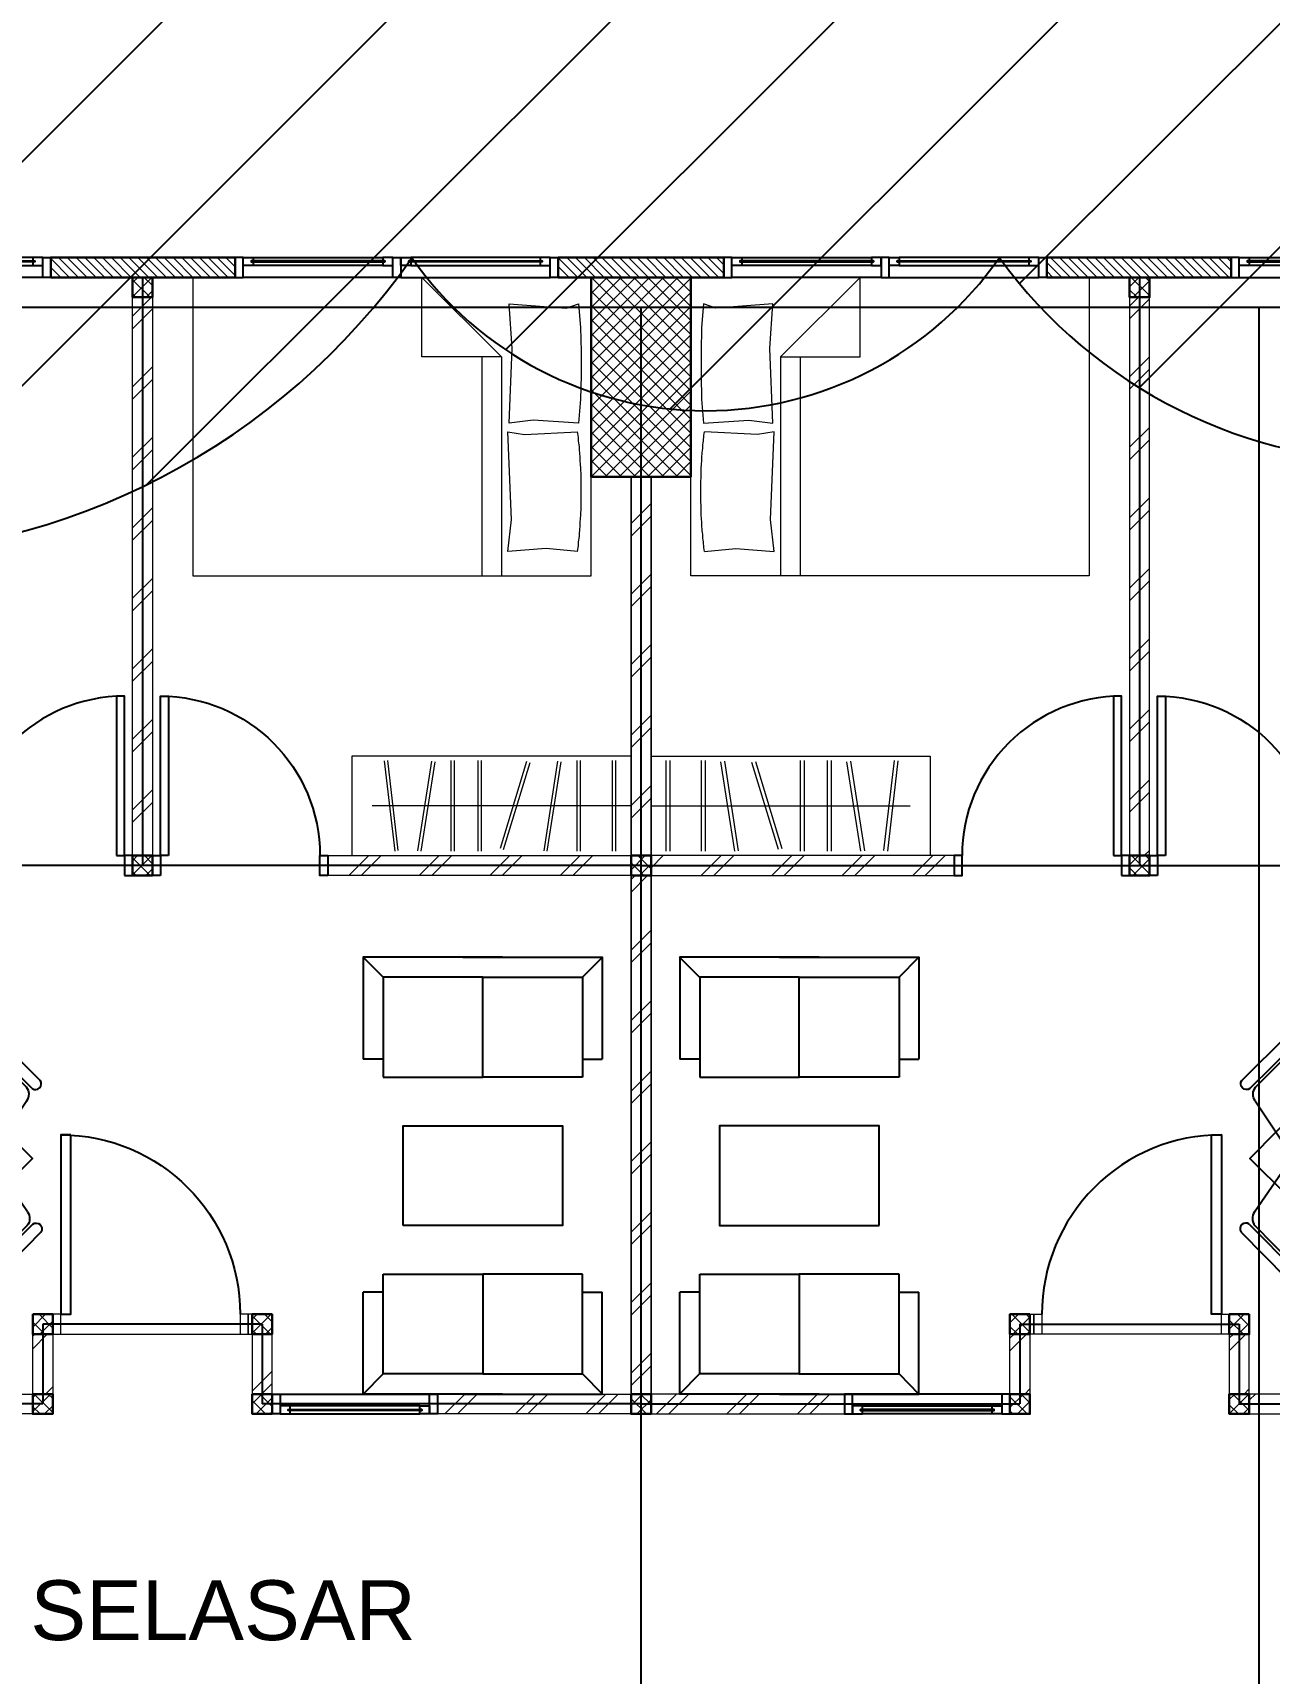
# Model space of a CAD drawing. Header units: millimetres. Extents: x -324 to 75, y -297 to 74.
# Drawn here: x -104.88 to -98.68, y 6.6 to 14.82 of the extents above; entities that cross this region are included whole.
import ezdxf

# ---------------------------------------------------------------- set-up
doc = ezdxf.new("R2010")
doc.units = ezdxf.units.MM
doc.layers.get('defpoints').update_dxf_attribs({"color": 1})
for name, color, linetype, lineweight in [('ars', 11, 'Continuous', 0), ('KOL', 1, 'Continuous', 30), ('KOLOM', 4, 'Continuous', 9), ('lan', 7, 'Continuous', 15), ('NOT', 7, 'Continuous', 20), ('tem', 5, 'Continuous', 20)]:
    doc.layers.add(name, color=color, linetype=linetype, lineweight=lineweight)
doc.layers.add('as', color=1, linetype='Continuous', plot=False)
doc.layers.add('FURNITURE', color=68, linetype='Continuous')
doc.layers.add('Kusen', color=30, linetype='Continuous')
doc.styles.add('ATTR', font='romans.shx', dxfattribs={"width": 0.8, "height": 0.56})
doc.styles.get("Standard").update_dxf_attribs({"font": 'arial.ttf'})
pattern_1 = [(45, (0.09994, 0.1431), (-0.1767767, 0.1767767), []), (45, (0.16244, 0.1431), (-0.1767767, 0.1767767), [])]
pattern_2 = [(45, (6.79994, -6.2569), (-0.1767767, 0.1767767), []), (45, (6.86244, -6.2569), (-0.1767767, 0.1767767), [])]
pattern_3 = [(45, (5.69994, -6.2569), (-0.1767767, 0.1767767), []), (45, (5.76244, -6.2569), (-0.1767767, 0.1767767), [])]

# ---------------------------------------------------------------- blocks, each defined once
blk = doc.blocks.new('T. J1')
at = {"layer": 'Kusen'}
for p, q in [((-0.7188, 0.1), (-0.0688, 0.1)), ((0.7212, 0.1), (0.0712, 0.1)), ((-0.0188, 0), (-0.7688, 0)), ((-0.0688, 0.06), (-0.7188, 0.06)), ((0.0212, 0), (0.7712, 0)), ((0.0712, 0.06), (0.7212, 0.06))]:
    blk.add_line(p, q, dxfattribs=at)
for points in [[(-0.8088, 0), (-0.7688, 0), (-0.7688, 0.1), (-0.8088, 0.1)], [(-0.0188, 0), (0.0212, 0), (0.0212, 0.1), (-0.0188, 0.1)], [(0.8112, 0), (0.7712, 0), (0.7712, 0.1), (0.8112, 0.1)]]:
    blk.add_lwpolyline(points, close=True, dxfattribs=at)
for points in [[(-0.7188, 0.0775), (-0.7188, 0.06), (-0.7688, 0.06), (-0.7688, 0.1), (-0.7188, 0.1), (-0.7188, 0.0825), (-0.7288, 0.0825), (-0.7288, 0.0775), (-0.7188, 0.0775)], [(-0.0688, 0.0775), (-0.0688, 0.06), (-0.0188, 0.06), (-0.0188, 0.1), (-0.0688, 0.1), (-0.0688, 0.0825), (-0.0588, 0.0825), (-0.0588, 0.0775), (-0.0688, 0.0775)], [(0.0712, 0.0775), (0.0712, 0.06), (0.0212, 0.06), (0.0212, 0.1), (0.0712, 0.1), (0.0712, 0.0825), (0.0612, 0.0825), (0.0612, 0.0775), (0.0712, 0.0775)], [(0.7212, 0.0775), (0.7212, 0.06), (0.7712, 0.06), (0.7712, 0.1), (0.7212, 0.1), (0.7212, 0.0825), (0.7312, 0.0825), (0.7312, 0.0775), (0.7212, 0.0775)]]:
    blk.add_lwpolyline(points, dxfattribs=at)
at = {"layer": 'Kusen', "color": 141}
for points in [[(-0.7288, 0.0775), (-0.0588, 0.0775), (-0.0588, 0.0825), (-0.7288, 0.0825)], [(0.7312, 0.0775), (0.0612, 0.0775), (0.0612, 0.0825), (0.7312, 0.0825)]]:
    blk.add_lwpolyline(points, close=True, dxfattribs=at)
blk = doc.blocks.new('T. J2')
at = {"layer": 'Kusen'}
for p, q in [((-0.3692, 0.1), (0.2808, 0.1)), ((-0.4192, 0), (0.3308, 0)), ((0.2808, 0.06), (-0.3692, 0.06))]:
    blk.add_line(p, q, dxfattribs=at)
for points in [[(-0.4592, 0), (-0.4192, 0), (-0.4192, 0.1), (-0.4592, 0.1)], [(0.3308, 0), (0.3708, 0), (0.3708, 0.1), (0.3308, 0.1)]]:
    blk.add_lwpolyline(points, close=True, dxfattribs=at)
for points in [[(-0.3692, 0.0775), (-0.3692, 0.06), (-0.4192, 0.06), (-0.4192, 0.1), (-0.3692, 0.1), (-0.3692, 0.0825), (-0.3792, 0.0825), (-0.3792, 0.0775), (-0.3692, 0.0775)], [(0.2808, 0.0775), (0.2808, 0.06), (0.3308, 0.06), (0.3308, 0.1), (0.2808, 0.1), (0.2808, 0.0825), (0.2908, 0.0825), (0.2908, 0.0775), (0.2808, 0.0775)]]:
    blk.add_lwpolyline(points, dxfattribs=at)
at = {"layer": 'Kusen', "color": 141}
blk.add_lwpolyline([(-0.3792, 0.0775), (0.2908, 0.0775), (0.2908, 0.0825), (-0.3792, 0.0825)], close=True, dxfattribs=at)
blk = doc.blocks.new('P.80')
at = {"layer": 'Kusen'}
for points in [[(-69.8094, -74.8368), (-69.7694, -74.8368), (-69.7694, -74.0368), (-69.8094, -74.0368)], [(-70.6094, -74.9368), (-70.5694, -74.9368), (-70.5694, -74.8368), (-70.6094, -74.8368)], [(-69.7694, -74.9368), (-69.7294, -74.9368), (-69.7294, -74.8368), (-69.7694, -74.8368)]]:
    blk.add_lwpolyline(points, close=True, dxfattribs=at)
blk.add_arc((-69.7694, -74.8368), 0.8, 90, 180, dxfattribs=at)
blk = doc.blocks.new('K 10.10')
at = {"layer": 'ars'}
h = blk.add_hatch(dxfattribs=at)
h.set_pattern_fill('_USER', color=256, scale=0.05, angle=45, double=1, pattern_type=0)
h.set_pattern_definition([(45, (0, 0), (-0.035355339, 0.035355339), []), (135, (0, 0), (-0.035355339, -0.035355339), [])])
h.paths.add_polyline_path([(1560.5383, 1380.4069), (1560.6383, 1380.4069), (1560.6383, 1380.5069), (1560.5383, 1380.5069)])
at = {"layer": 'KOL'}
blk.add_lwpolyline([(1560.5383, 1380.4069), (1560.6383, 1380.4069), (1560.6383, 1380.5069), (1560.5383, 1380.5069)], close=True, dxfattribs=at)
blk = doc.blocks.new('P-90')
at = {"layer": 'Kusen'}
blk.add_lwpolyline([(374.6908, -21.5979), (374.7408, -21.5979), (374.7408, -22.4979), (374.6908, -22.4979)], close=True, dxfattribs=at)
at = {"layer": 'Kusen', "lineweight": 9}
for points in [[(373.8008, -22.4979), (373.8408, -22.4979), (373.8408, -22.5979), (373.8008, -22.5979)], [(374.7408, -22.4979), (374.7808, -22.4979), (374.7808, -22.5979), (374.7408, -22.5979)]]:
    blk.add_lwpolyline(points, close=True, dxfattribs=at)
at = {"layer": 'Kusen'}
blk.add_arc((374.7408, -22.4979), 0.9, 90, 180, dxfattribs=at)
blk = doc.blocks.new('BED1')
at = {"color": 0, "linetype": 'Continuous'}
for points in [[(1.9976, 0), (1.9976, 1.4976), (0, 1.4976), (0, 0), (1.9976, 0)], [(1.5484, 1.0993), (1.1489, 1.0993), (1.1489, 1.4976), (1.5484, 1.0993)], [(1.9346, 1.3656), (1.9443, 1.2458), (1.9467, 1.1259), (1.9467, 1.0061), (1.9443, 0.8862), (1.9346, 0.7663), (1.707, 0.7809), (1.586, 0.7663), (1.6017, 1.1404), (1.586, 1.3656), (1.8717, 1.3426), (1.9346, 1.3656)], [(1.4492, 1.0993), (1.4492, 0)], [(1.5484, 1.0993), (1.5484, 0)], [(1.9298, 0.1235), (1.7724, 0.138), (1.5799, 0.1235), (1.5981, 0.2833), (1.5799, 0.7228), (1.6634, 0.7094), (1.9298, 0.7228)], [(1.9298, 0.1235), (1.931, 0.1332), (1.9322, 0.1429), (1.9334, 0.1513), (1.9346, 0.161), (1.9346, 0.1707), (1.9358, 0.1804), (1.937, 0.1889), (1.9383, 0.1985), (1.9383, 0.2082), (1.9395, 0.2179), (1.9407, 0.2264), (1.9407, 0.2361), (1.9419, 0.2458), (1.9419, 0.2542), (1.9431, 0.2639), (1.9431, 0.2736), (1.9443, 0.2833), (1.9443, 0.2918), (1.9455, 0.3015), (1.9455, 0.3111), (1.9455, 0.3208), (1.9467, 0.3293), (1.9467, 0.339), (1.9467, 0.3487), (1.9467, 0.3584), (1.9479, 0.3668), (1.9479, 0.3765), (1.9479, 0.3862), (1.9479, 0.3959), (1.9479, 0.4044), (1.9479, 0.414), (1.9479, 0.4237), (1.9479, 0.4334), (1.9479, 0.4419), (1.9479, 0.4516), (1.9479, 0.4613), (1.9479, 0.4709), (1.9479, 0.4794), (1.9467, 0.4891), (1.9467, 0.4988), (1.9467, 0.5085), (1.9467, 0.5169), (1.9455, 0.5266), (1.9455, 0.5363), (1.9455, 0.546), (1.9443, 0.5545), (1.9443, 0.5642), (1.9431, 0.5738), (1.9431, 0.5835), (1.9419, 0.592), (1.9419, 0.6017), (1.9407, 0.6114), (1.9407, 0.6199), (1.9395, 0.6295), (1.9383, 0.6392), (1.9383, 0.6489), (1.937, 0.6574), (1.9358, 0.6671), (1.9346, 0.6768), (1.9346, 0.6864), (1.9334, 0.6949), (1.9322, 0.7046), (1.931, 0.7143), (1.9298, 0.7228)]]:
    blk.add_lwpolyline(points, dxfattribs=at)
blk = doc.blocks.new('LEMARI1')
for points in [[(0.6998, 0.4988), (-0.6998, 0.4988)], [(-0.6998, 0), (0.6998, 0), (0.6998, 0.4988), (-0.6998, 0.4988), (-0.6998, 0)], [(-0.5387, 0.4758), (-0.4855, 0.023)], [(-0.4685, 0.0254), (-0.5206, 0.477)], [(-0.3002, 0.4746), (-0.3705, 0.0242)], [(-0.3523, 0.0218), (-0.2821, 0.4709)], [(-0.2034, 0.477), (-0.2034, 0.0218)], [(-0.1852, 0.0218), (-0.1852, 0.477)], [(-0.0678, 0.477), (-0.0678, 0.0218)], [(-0.0496, 0.0218), (-0.0496, 0.477)], [(0.1755, 0.4722), (0.0436, 0.0363)], [(0.0605, 0.0315), (0.1937, 0.4673)], [(0.3317, 0.4746), (0.2627, 0.0242)], [(0.2797, 0.0218), (0.3499, 0.4709)], [(0.4286, 0.477), (0.4286, 0.0218)], [(0.4467, 0.0218), (0.4467, 0.477)], [(0.6053, 0.477), (0.6053, 0.0218)], [(0.6235, 0.0218), (0.6235, 0.477)], [(0.6998, 0.2494), (-0.5993, 0.2494)]]:
    blk.add_lwpolyline(points)
blk = doc.blocks.new('Manager Chair')
for p, q in [((6.793595, 0), (-6.793595, 0)), ((6.793595, -2.40006), (-6.793595, -2.40006)), ((5.764665, -3), (-5.250155, -3)), ((-7.308135, -5), (-9.242845, -14.93924)), ((7.82266, -5), (9.757352, -14.93924)), ((-7.822645, -18), (8.337156, -18))]:
    blk.add_line(p, q)
for centre, radius, start, end in [((-6.608415, -1.20003), 1.214231, 98.77222, 261.2278), ((-4.915795, -5.40289), 2.426032, 97.92188, 170.4409), ((5.430285, -5.40292), 2.42607, 9.559852, 82.07782), ((6.608435, -1.20003), 1.214228, 278.7714, 81.22861), ((-6.352795, -15.45813), 2.936262, 169.8216, 239.9611), ((6.867295, -15.45813), 2.936262, 300.0388, 10.17842)]:
    blk.add_arc(centre, radius, start, end)
at = {"style": 'ATTR', "width": 0.8, "flags": 9}
blk.add_attdef('ESTCODE', (0, 0), '', height=0.003816, dxfattribs=at)
blk = doc.blocks.new('mj makan')
blk.add_lwpolyline([(-0.0055, 1.1314), (0.5629, 0.5684), (0, 0), (-0.5684, 0.5629)], close=True)
for p, xscale, yscale, zscale, rotation in [((-0.4923, 1.0685), -0.02383953608250516, 0.02383953608250516, 0.02383953608250516, 44.72219960516194), ((0.4614, 1.0156), -0.02383953608250517, 0.02383953608250517, 0.02383953608250517, 314.7221996051619)]:
    blk.add_blockref('Manager Chair', p, dxfattribs=dict(xscale=xscale, yscale=yscale, zscale=zscale, rotation=rotation))
at = {"extrusion": (0, 0, -1)}
for p, xscale, yscale, zscale, rotation in [((-0.457, 0.1222), -0.02383953608250516, 0.02383953608250516, -0.02383953608250516, 135.277800394838), ((0.4971, 0.0786), -0.0238395360825052, 0.0238395360825052, -0.0238395360825052, 225.2778003948382)]:
    blk.add_blockref('Manager Chair', p, dxfattribs=dict(at, xscale=xscale, yscale=yscale, zscale=zscale, rotation=rotation))
blk = doc.blocks.new('tamu02')
at = {"linetype": 'Continuous'}
for points in [[(-0.5005, 1.2448), (-0.5998, 1.3453)], [(0.1005, 1.3453), (-0.5985, 1.3453), (-0.5985, 0.8339)], [(-0.0993, 1.3453), (0.5998, 1.3453), (0.5998, 0.8339)], [(0.5005, 1.2448), (0.5998, 1.3453)], [(-0.4993, 0.7444), (0, 0.7444), (0, 1.2448), (-0.4993, 1.2448), (-0.4993, 0.7444)], [(0.5005, 0.7444), (0, 0.7444), (0, 1.2448), (0.5005, 1.2448), (0.5005, 0.7444)], [(-0.4993, 0.8339), (-0.5985, 0.8339)], [(0.5005, 0.8339), (0.5998, 0.8339)], [(-0.4993, -0.2444), (0, -0.2444), (0, -0.7448), (-0.4993, -0.7448), (-0.4993, -0.2444)], [(0.5005, -0.2444), (0, -0.2444), (0, -0.7448), (0.5005, -0.7448), (0.5005, -0.2444)], [(0.1005, -0.8453), (-0.5985, -0.8453), (-0.5985, -0.3339)], [(-0.4993, -0.3339), (-0.5985, -0.3339)], [(-0.0993, -0.8453), (0.5998, -0.8453), (0.5998, -0.3339)], [(0.5005, -0.3339), (0.5998, -0.3339)], [(-0.5005, -0.7448), (-0.5998, -0.8453)], [(0.5005, -0.7448), (0.5998, -0.8453)]]:
    blk.add_lwpolyline(points, dxfattribs=at)
blk.add_lwpolyline([(0.4, 0.5), (0.4, 0), (-0.4, 0), (-0.4, 0.5), (0.4, 0.5)])
blk = doc.blocks.new('typikal-1a')
at = {"layer": 'as'}
for p, q in [((0, 5.5), (1.9, 5.5)), ((1.9, 5.1), (1.9, 5.5)), ((3, 5.1), (3, 5.5)), ((3, 5.5), (6.2, 5.5)), ((1.9, 5.1), (3, 5.1)), ((0, 2.8), (6.2, 2.8)), ((2.5, -0.15), (2.5, 2.8))]:
    blk.add_line(p, q, dxfattribs=at)
at = {"layer": 'KOL'}
blk.add_lwpolyline([(2.035, -0.15), (2.96, -0.15), (2.96, -0.25), (2.035, -0.25)], close=True, dxfattribs=at)
at = {"layer": 'lan'}
blk.add_line((2.91, 5.15), (2.01, 5.15), dxfattribs=at)
at = {"layer": 'tem'}
for points in [[(1.02, 5.45), (0.05, 5.45), (0.05, 5.55), (1.02, 5.55)], [(3.05, 5.55), (4.35, 5.55), (4.35, 5.45), (3.05, 5.45)], [(0.05, 2.85), (-0.05, 2.85), (-0.05, 5.45), (0.05, 5.45)], [(1.95, 5.45), (1.85, 5.45), (1.85, 5.15), (1.95, 5.15)], [(2.95, 5.45), (3.05, 5.45), (3.05, 5.15), (2.95, 5.15)], [(1.97, 5.15), (1.95, 5.15), (1.95, 5.05), (1.97, 5.05)], [(1.57, 2.75), (0.05, 2.75), (0.05, 2.85), (1.57, 2.85)], [(0.05, 2.75), (-0.05, 2.75), (-0.05, 0.85), (0.05, 0.85)], [(2.45, 2.75), (2.55, 2.75), (2.55, -0.05), (2.45, -0.05)]]:
    blk.add_lwpolyline(points, close=True, dxfattribs=at)
at = {"layer": 'ars', "rotation": 180}
for name, p in [('LEMARI1', (0.7498, 2.75)), ('BED1', (2.2476, 1.3476))]:
    blk.add_blockref(name, p, dxfattribs=at)
at = {"layer": 'FURNITURE'}
blk.add_blockref('tamu02', (0.7934, 4.1047), dxfattribs=at)
at = {"layer": 'FURNITURE', "xscale": -1, "rotation": 180}
blk.add_blockref('mj makan', (3.6205, 4.8319), dxfattribs=at)
at = {"layer": 'KOLOM', "extrusion": (0, 0, -1), "zscale": -1}
for p in [(-1560.5883, -1374.9569), (-1562.4883, -1374.9569), (-1563.5883, -1374.9569), (-1562.4883, -1375.3569), (-1563.5883, -1375.3569), (-1560.5883, -1377.6569), (-1563.0883, -1377.6569), (-1563.0883, -1380.5569)]:
    blk.add_blockref('K 10.10', p, dxfattribs=at)
at = {"layer": 'Kusen', "xscale": -1}
blk.add_blockref('T. J2', (1.3908, 5.45), dxfattribs=at)
at = {"layer": 'Kusen', "xscale": -1, "rotation": 180}
for name, p in [('P-90', (-371.8308, -17.4479)), ('P.80', (72.1794, -72.0868)), ('T. J1', (1.2238, -0.15)), ('T. J2', (3.4192, -0.15))]:
    blk.add_blockref(name, p, dxfattribs=at)
at = {"layer": 'Kusen', "rotation": 180}
blk.add_blockref('P.80', (-67.1794, -72.0868), dxfattribs=at)
blk = doc.blocks.new('k2')
at = {"layer": 'ars'}
h = blk.add_hatch(dxfattribs=at)
h.set_pattern_fill('_USER', color=256, scale=0.05, angle=45, double=1, pattern_type=0)
h.set_pattern_definition([(45, (0, -5), (-0.03535534, 0.03535534), []), (135, (0, -5), (-0.03535534, -0.03535534), [])])
h.paths.add_polyline_path([(-0.25, -0.5), (0.25, -0.5), (0.25, 0.5), (-0.25, 0.5)])
at = {"layer": 'KOL'}
blk.add_lwpolyline([(-0.25, -0.5), (0.25, -0.5), (0.25, 0.5), (-0.25, 0.5)], close=True, dxfattribs=at)
blk = doc.blocks.new('A-2')
at = {"layer": 'ars'}
h = blk.add_hatch(dxfattribs=at)
h.set_pattern_fill('ANSI31', color=256, scale=0.25, angle=180, style=0)
h.set_pattern_definition([(135, (-516.31158, -325.731844), (0.0220970869, 0.0220970869), [])])
h.paths.add_polyline_path([(-20.2678, 14.3677), (-21.1928, 14.3677), (-21.1928, 14.4677), (-20.2678, 14.4677)])
h = blk.add_hatch(dxfattribs=at)
h.set_pattern_fill('ANSI31', color=256, scale=0.25, angle=180, style=0)
h.set_pattern_definition([(135, (-507.79658, -325.731844), (0.0220970869, 0.0220970869), [])])
h.paths.add_polyline_path([(-18.6478, 14.3677), (-17.8178, 14.3677), (-17.8178, 14.4677), (-18.6478, 14.4677)])
h = blk.add_hatch(dxfattribs=at)
h.set_pattern_fill('ANSI31', color=256, scale=0.25, angle=180, style=0)
h.set_pattern_definition([(135, (-503.91158, -325.731844), (0.0220970869, 0.0220970869), [])])
h.paths.add_polyline_path([(-16.1978, 14.3677), (-15.2728, 14.3677), (-15.2728, 14.4677), (-16.1978, 14.4677)])
h = blk.add_hatch(dxfattribs=at)
h.set_pattern_fill('TEMBOK', color=256, scale=0.25)
h.set_pattern_definition(pattern_1)
h.paths.add_polyline_path([(-20.7828, 11.4677), (-20.6828, 11.4677), (-20.6828, 14.2677), (-20.7828, 14.2677)])
h = blk.add_hatch(dxfattribs=at)
h.set_pattern_fill('TEMBOK', color=256, scale=0.25)
h.set_pattern_definition(pattern_1)
h.paths.add_polyline_path([(-15.6828, 11.4677), (-15.7828, 11.4677), (-15.7828, 14.2677), (-15.6828, 14.2677)])
h = blk.add_hatch(dxfattribs=at)
h.set_pattern_fill('TEMBOK', color=256, scale=0.25)
h.set_pattern_definition([(45, (3.79994, -0.7569), (-0.1767767, 0.1767767), []), (45, (3.86244, -0.7569), (-0.1767767, 0.1767767), [])])
h.paths.add_polyline_path([(-18.2828, 11.4677), (-18.1828, 11.4677), (-18.1828, 13.3677), (-18.2828, 13.3677)])
h = blk.add_hatch(dxfattribs=at)
h.set_pattern_fill('TEMBOK', color=256, scale=0.25)
h.set_pattern_definition(pattern_1)
h.paths.add_polyline_path([(-18.2828, 11.3677), (-19.7876, 11.3677), (-19.8028, 11.4677), (-18.2828, 11.4677)])
h = blk.add_hatch(dxfattribs=at)
h.set_pattern_fill('TEMBOK', color=256, scale=0.25)
h.set_pattern_definition(pattern_1)
h.paths.add_polyline_path([(-18.1828, 11.3677), (-16.6781, 11.3677), (-16.6628, 11.4677), (-18.1828, 11.4677)])
h = blk.add_hatch(dxfattribs=at)
h.set_pattern_fill('TEMBOK', color=256, scale=0.25)
h.set_pattern_definition([(45, (3.79994, -3.9569), (-0.1767767, 0.1767767), []), (45, (3.86244, -3.9569), (-0.1767767, 0.1767767), [])])
h.paths.add_polyline_path([(-18.2828, 8.7677), (-18.1828, 8.7677), (-18.1828, 11.3677), (-18.2828, 11.3677)])
h = blk.add_hatch(dxfattribs=at)
h.set_pattern_fill('TEMBOK', color=256, scale=0.25)
h.set_pattern_definition(pattern_2)
h.paths.add_polyline_path([(-21.2828, 8.7677), (-21.1828, 8.7677), (-21.1828, 9.0677), (-21.2828, 9.0677)])
h = blk.add_hatch(dxfattribs=at)
h.set_pattern_fill('TEMBOK', color=256, scale=0.25)
h.set_pattern_definition(pattern_3)
h.paths.add_polyline_path([(-20.1828, 8.7677), (-20.0828, 8.7677), (-20.0828, 9.0677), (-20.1828, 9.0677)])
h = blk.add_hatch(dxfattribs=at)
h.set_pattern_fill('TEMBOK', color=256, scale=0.25)
h.set_pattern_definition(pattern_3)
h.paths.add_polyline_path([(-16.2828, 8.7677), (-16.3828, 8.7677), (-16.3828, 9.0677), (-16.2828, 9.0677)])
h = blk.add_hatch(dxfattribs=at)
h.set_pattern_fill('TEMBOK', color=256, scale=0.25)
h.set_pattern_definition(pattern_2)
h.paths.add_polyline_path([(-15.1828, 8.7677), (-15.2828, 8.7677), (-15.2828, 9.0677), (-15.1828, 9.0677)])
h = blk.add_hatch(dxfattribs=at)
h.set_pattern_fill('TEMBOK', color=256, scale=0.25)
h.set_pattern_definition(pattern_1)
h.paths.add_polyline_path([(-18.2828, 8.6677), (-19.2528, 8.6677), (-19.2528, 8.7677), (-18.2828, 8.7677)])
h = blk.add_hatch(dxfattribs=at)
h.set_pattern_fill('TEMBOK', color=256, scale=0.25)
h.set_pattern_definition(pattern_1)
h.paths.add_polyline_path([(-18.1828, 8.6677), (-17.2128, 8.6677), (-17.2128, 8.7677), (-18.1828, 8.7677)])
h = blk.add_hatch(dxfattribs=at)
h.set_pattern_fill('TEMBOK', color=256, scale=0.25)
h.set_pattern_definition([(45, (9.07994, -2.5569), (-0.1767767, 0.1767767), []), (45, (9.14244, -2.5569), (-0.1767767, 0.1767767), [])])
h.paths.add_polyline_path([(-15.1828, 8.6677), (-13.8828, 8.6677), (-13.8828, 8.7677), (-15.1828, 8.7677)])
at = {"layer": 'as'}
for p, q in [((-36.8328, 14.2177), (37.5672, 14.2177)), ((-18.2328, 1.1177), (-18.2328, 14.2177)), ((-15.1328, 1.1177), (-15.1328, 14.2177))]:
    blk.add_line(p, q, dxfattribs=at)
at = {"layer": 'KOL'}
blk.add_lwpolyline([(-18.6478, 14.3677), (-17.8178, 14.3677), (-17.8178, 14.4677), (-18.6478, 14.4677)], close=True, dxfattribs=at)
at = {"layer": 'KOL', "rotation": 180}
blk.add_blockref('k2', (-18.2328, 13.8677), dxfattribs=at)
at = {"layer": 'lan', "rotation": 180}
blk.add_blockref('typikal-1a', (-18.2328, 14.2177), dxfattribs=at)
at = {"layer": 'lan', "xscale": -1, "rotation": 180}
blk.add_blockref('typikal-1a', (-18.2328, 14.2177), dxfattribs=at)

msp = doc.modelspace()

# ---------------------------------------------------------------- hatches: boundary and pattern name
at = {"layer": 'defpoints'}
h = msp.add_hatch(dxfattribs=at)
h.set_pattern_fill('ANSI31', color=2, scale=0.25, style=0)
h.set_pattern_definition([(45, (-0.1246, -23.5809), (-0.561266, 0.561266), [])])
edge = h.paths.add_edge_path()
edge.add_arc((-123.1286, 17.7246), 1.8475, 111.5995, 221.5995)
edge.add_arc((-122.448, 16.6883), 2.0709, 185.2704, 295.2704)
edge.add_arc((-120.5469, 15.5278), 1.2417, 215, 325)
edge.add_arc((-115.8261, 16.991), 4.2953, 210.4289, 320.4289)
edge.add_arc((-110.4249, 15.3005), 2.3373, 206.57817, 316.57817)
edge.add_arc((-105.8513, 15.7078), 3.5109, 215, 325)
edge.add_arc((-101.5023, 14.7254), 1.7983, 215, 325)
edge.add_arc((-98.0195, 15.1534), 2.4837, 215.98715, 325.98715)
edge.add_arc((-95.2873, 14.4446), 0.9574, 225.29861, 335.29861)
edge.add_arc((-93.9931, 14.7073), 0.7871, 237.36764, 347.36764)
edge.add_arc((-92.3727, 15.7066), 1.4487, 233.9595, 343.9595)
edge.add_arc((-91.103, 16.004), 0.7084, 279.9695, 389.9695)
edge.add_arc((-90.5978, 18.0057), 1.6514, 273.76588, 383.76588)
edge.add_arc((-92.5199, 17.6775), 3.5743, 16.14186, 126.14185)
edge.add_arc((-97.02, 18.6802), 3.0448, 38.22253, 148.22253)
edge.add_arc((-102.4142, 18.3189), 3.4253, 35, 145)
edge.add_arc((-108.8465, 17.8488), 4.3681, 33.87739, 143.87739)
edge.add_arc((-117.7482, 15.9301), 7.0047, 39.90604, 149.90604)

# ---------------------------------------------------------------- linework, layer by layer
at = {"layer": 'defpoints', "color": 2}
msp.add_lwpolyline([(-123.8087, 19.4424, 0.520567), (-124.5101, 16.4981, 0.520567), (-121.564, 14.8156, 0.520567), (-119.5298, 14.8156, 0.520567), (-112.5152, 14.2548, 0.520567), (-108.7273, 13.694, 0.520567), (-102.9753, 13.694, 0.520567), (-100.0292, 13.694, 0.520567), (-95.9608, 13.7641, 0.520567), (-94.4175, 14.0445, 0.520567), (-93.2251, 14.5352, 0.520567), (-90.9804, 15.3063, 0.520567), (-90.4894, 16.3579, 0.520567), (-89.0865, 18.6712, 0.520567), (-94.628, 20.564, 0.520567), (-99.6083, 20.2836, 0.520567), (-105.22, 20.2836, 0.520567), (-112.3749, 20.4238, 0.520567)], format="xyb", close=True, dxfattribs=at)

# ---------------------------------------------------------------- block references
msp.add_blockref('A-2', (-83.5933, -0.772))

# ---------------------------------------------------------------- texts
at = {"layer": 'NOT', "insert": (-105.2647, 7.0614), "char_height": 0.3, "attachment_point": 1}
msp.add_mtext_dynamic_manual_height_columns('\\pi0.37622;SELASAR', width=2.661726, gutter_width=1, heights=[0], dxfattribs=at)

doc.saveas('drawing.dxf')
